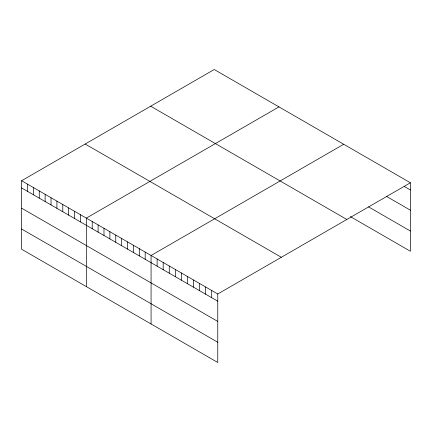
<?xml version="1.0" encoding="UTF-8"?>
<svg xmlns="http://www.w3.org/2000/svg" width="432" height="432" viewBox="0 0 432 432"><rect width="100%" height="100%" fill="white"/><g stroke="black" fill="none" stroke-linecap="round" stroke-linejoin="round"><path stroke-width="0.65" d="M410.4 182.768L217.766 293.987L217.766 362.486L21.6 249.232L21.6 180.733L214.234 69.514L410.4 182.768L410.4 251.267L350.32 216.583M278.969 106.888L86.335 218.106L86.335 286.605M343.705 144.261L151.07 255.479L151.07 323.978M404.336 186.478L410.4 189.977M386.149 196.198L410.4 210.206M368.507 206.858L410.4 231.044M150.665 106.218L346.831 219.472M85.169 144.029L281.335 257.283M21.6 180.733L217.766 293.987M21.6 187.942L217.766 301.196M21.6 208.165L217.766 321.419M21.6 229.003L217.766 342.257M211.702 290.482L211.702 297.691M205.637 286.983L205.637 294.192M199.573 283.484L199.573 290.693M193.509 279.985L193.509 287.194M187.45 276.48L187.45 283.689M181.386 272.981L181.386 280.19M175.322 269.482L175.322 276.691M169.258 265.982L169.258 273.191M163.193 262.478L163.193 269.687M157.135 258.979L157.135 266.188M145.184 252.083L145.184 259.292M139.298 248.686L139.298 255.89M133.412 245.284L133.412 252.493M127.526 241.888L127.526 249.097M121.646 238.491L121.646 245.7M115.76 235.094L115.76 242.303M109.874 231.698L109.874 238.901M103.988 228.296L103.988 235.505M98.102 224.899L98.102 232.108M92.221 221.503L92.221 228.712M80.449 214.709L80.449 221.913M74.563 211.307L74.563 218.516M68.677 207.911L68.677 215.12M62.797 204.514L62.797 211.723M56.911 201.118L56.911 208.327M51.025 197.721L51.025 204.925M45.139 194.319L45.139 201.528M39.253 190.922L39.253 198.131M33.372 187.526L33.372 194.735M27.486 184.129L27.486 191.338"/></g></svg>
